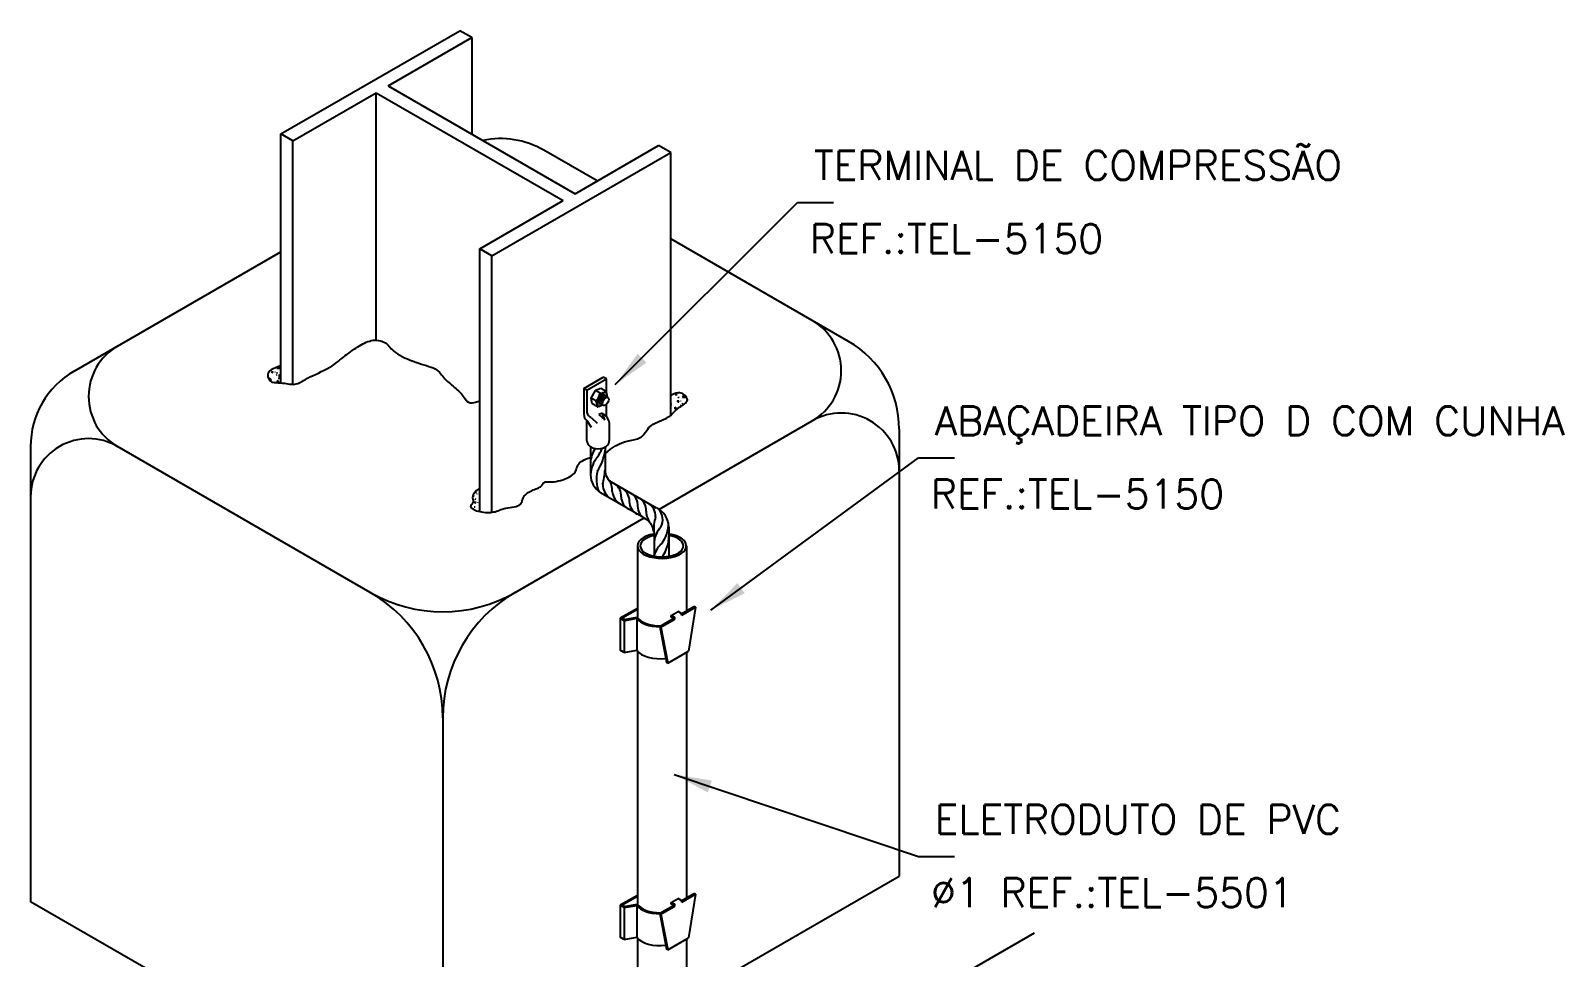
# Model space of a CAD drawing. Header units: millimetres. Extents: x -4930.5 to -4918.4, y -4695.3 to -4681.6.
# Drawn here: x -4930.4 to -4919.82, y -4687.98 to -4681.58 of the extents above; entities that cross this region are included whole.
import ezdxf

# ---------------------------------------------------------------- set-up
doc = ezdxf.new("R2010")
doc.units = ezdxf.units.MM
doc.header["$LTSCALE"] = 10
doc.layers.add('Termotécnica', color=7, linetype='Continuous')
doc.styles.add('r80', font='romans.shx')
pattern_1 = [(0, (-4968.4501, -4687.29453), (0.1, 0.1), [0.0125, -0.0875]), (90, (-4968.4501, -4687.29453), (-0.1, 0.1), [0.0125, -0.0875]), (135, (-4968.4376, -4687.29453), (-0.1, 7e-18), [0.01767767, -0.1237437]), (0, (-4968.4376, -4687.23828), (0.1, 0.1), [0.0125, -0.0875]), (45, (-4968.43135, -4687.24453), (7e-18, 0.1), [0.00883883, -0.13258252]), (135, (-4968.43135, -4687.24453), (-0.1, 7e-18), [0.00883883, -0.13258252]), (0, (-4968.4001, -4687.21328), (0.1, 0.1), [0.01767767, -0.08232233]), (45, (-4968.4001, -4687.21328), (7e-18, 0.1), [0.0125, -0.12892136]), (135, (-4968.38242, -4687.21328), (-0.1, 7e-18), [0.0125, -0.12892136]), (90, (-4968.38135, -4687.26953), (-0.1, 0.1), [0.0125, -0.0875]), (45, (-4968.38135, -4687.26953), (7e-18, 0.1), [0.00883883, -0.13258252]), (135, (-4968.3751, -4687.26328), (-0.1, 7e-18), [0.00883883, -0.13258252]), (0, (-4968.4376, -4687.26953), (0.1, 0.1), [0.00625, -0.08375]), (0, (-4968.3626, -4687.24453), (0.1, 0.1), [0.00625, -0.08375]), (90, (-4968.39385, -4687.23203), (-0.1, 0.1), [0.00625, -0.08375]), (135, (-4968.38135, -4687.28828), (-0.1, 7e-18), [0.00883883, -0.13258252]), (135, (-4968.4251, -4687.21953), (-0.1, 7e-18), [0.00883883, -0.13258252]), (45, (-4968.40322, -4687.26172), (7e-18, 0.1), [0.00883883, -0.13258252]), (90, (-4968.41572, -4687.28203), (-0.1, 0.1), [0.0015625, -0.0984375]), (90, (-4968.41103, -4687.23984), (-0.1, 0.1), [0.0015625, -0.0984375]), (90, (-4968.36416, -4687.22266), (-0.1, 0.1), [0.0015625, -0.0984375]), (90, (-4968.3626, -4687.27578), (-0.1, 0.1), [0.0015625, -0.0984375])]

msp = doc.modelspace()

# ---------------------------------------------------------------- hatches: boundary and pattern name
at = {"layer": 'Termotécnica'}
h = msp.add_hatch(dxfattribs=at)
h.set_pattern_fill('CONCRE', color=1, scale=0.1, style=0)
h.set_pattern_definition(pattern_1)
h.paths.add_polyline_path([(-4928.673, -4683.897), (-4928.688, -4683.901), (-4928.71, -4683.909), (-4928.726, -4683.916), (-4928.739, -4683.923), (-4928.749, -4683.931), (-4928.755, -4683.939), (-4928.759, -4683.947), (-4928.762, -4683.955), (-4928.762, -4683.963), (-4928.761, -4683.972), (-4928.759, -4683.98), (-4928.756, -4683.988), (-4928.751, -4683.994), (-4928.746, -4684), (-4928.74, -4684.005), (-4928.734, -4684.008), (-4928.727, -4684.01), (-4928.719, -4684.012), (-4928.711, -4684.012), (-4928.702, -4684.012), (-4928.692, -4684.013), (-4928.682, -4684.013), (-4928.673, -4684.013)])
h = msp.add_hatch(dxfattribs=at)
h.set_pattern_fill('CONCRE', color=1, scale=0.1, style=0)
h.set_pattern_definition(pattern_1)
h.paths.add_polyline_path([(-4925.982, -4684.101), (-4925.982, -4684.238), (-4925.982, -4684.238), (-4925.975, -4684.231), (-4925.968, -4684.224), (-4925.961, -4684.217), (-4925.954, -4684.21), (-4925.946, -4684.203), (-4925.938, -4684.195), (-4925.93, -4684.189), (-4925.921, -4684.182), (-4925.912, -4684.176), (-4925.904, -4684.17), (-4925.895, -4684.165), (-4925.887, -4684.159), (-4925.88, -4684.154), (-4925.875, -4684.148), (-4925.871, -4684.143), (-4925.868, -4684.137), (-4925.867, -4684.131), (-4925.868, -4684.125), (-4925.87, -4684.119), (-4925.873, -4684.114), (-4925.877, -4684.108), (-4925.882, -4684.102), (-4925.888, -4684.097), (-4925.894, -4684.092), (-4925.901, -4684.087), (-4925.909, -4684.084), (-4925.919, -4684.082), (-4925.931, -4684.083), (-4925.946, -4684.086), (-4925.963, -4684.092)])
h = msp.add_hatch(dxfattribs=at)
h.set_pattern_fill('CONCRE', color=1, scale=0.1, style=0)
h.set_pattern_definition(pattern_1)
h.paths.add_polyline_path([(-4927.3, -4684.74), (-4927.321, -4684.757), (-4927.335, -4684.773), (-4927.344, -4684.786), (-4927.348, -4684.797), (-4927.349, -4684.807), (-4927.348, -4684.816), (-4927.346, -4684.823), (-4927.345, -4684.83), (-4927.346, -4684.836), (-4927.348, -4684.841), (-4927.351, -4684.846), (-4927.354, -4684.851), (-4927.357, -4684.855), (-4927.36, -4684.859), (-4927.362, -4684.863), (-4927.363, -4684.867), (-4927.361, -4684.872), (-4927.358, -4684.876), (-4927.353, -4684.88), (-4927.347, -4684.884), (-4927.34, -4684.888), (-4927.331, -4684.892), (-4927.321, -4684.896), (-4927.31, -4684.899), (-4927.3, -4684.902)])

# ---------------------------------------------------------------- linework, layer by layer
at = {"layer": 'Termotécnica', "color": 2}
for p, q in [((-4928.673, -4682.296), (-4927.438, -4681.583)), ((-4927.931, -4681.963), (-4927.355, -4681.631)), ((-4927.355, -4681.631), (-4927.438, -4681.583)), ((-4927.355, -4681.631), (-4927.438, -4681.583)), ((-4927.355, -4681.631), (-4927.355, -4682.296)), ((-4927.931, -4681.963), (-4926.641, -4682.708)), ((-4928.59, -4682.344), (-4928.014, -4682.011)), ((-4928.014, -4683.719), (-4928.014, -4682.011)), ((-4928.014, -4682.011), (-4926.725, -4682.756)), ((-4928.673, -4684.013), (-4928.673, -4682.296)), ((-4928.59, -4682.344), (-4928.673, -4682.296)), ((-4928.59, -4684.024), (-4928.59, -4682.344)), ((-4926.641, -4682.708), (-4926.066, -4682.375)), ((-4925.982, -4682.423), (-4926.066, -4682.375)), ((-4927.217, -4683.136), (-4925.982, -4682.423)), ((-4926.49, -4682.62), (-4926.857, -4682.408)), ((-4925.982, -4684.238), (-4925.982, -4682.423)), ((-4927.3, -4683.088), (-4926.725, -4682.756)), ((-4924.755, -4683.728), (-4925.982, -4683.019)), ((-4930.099, -4683.933), (-4928.673, -4683.11)), ((-4927.3, -4684.902), (-4927.3, -4683.088)), ((-4927.217, -4683.136), (-4927.3, -4683.088)), ((-4927.217, -4684.908), (-4927.217, -4683.136)), ((-4926.531, -4684.119), (-4926.501, -4684.066)), ((-4926.463, -4684.053), (-4926.501, -4684.066)), ((-4926.469, -4684.085), (-4926.501, -4684.066)), ((-4926.428, -4684.073), (-4926.463, -4684.053)), ((-4926.419, -4684.112), (-4926.426, -4684.077)), ((-4926.523, -4684.158), (-4926.531, -4684.119)), ((-4926.499, -4684.137), (-4926.531, -4684.119)), ((-4926.489, -4684.178), (-4926.523, -4684.158)), ((-4926.451, -4684.167), (-4926.484, -4684.179)), ((-4926.476, -4684.155), (-4926.469, -4684.151)), ((-4926.468, -4684.159), (-4926.46, -4684.155)), ((-4926.46, -4684.164), (-4926.452, -4684.16)), ((-4926.446, -4684.096), (-4926.446, -4684.102)), ((-4926.437, -4684.099), (-4926.438, -4684.106)), ((-4926.429, -4684.104), (-4926.43, -4684.111)), ((-4926.421, -4684.108), (-4926.421, -4684.113)), ((-4926.56, -4684.414), (-4926.56, -4684.275)), ((-4926.405, -4684.414), (-4926.405, -4684.293)), ((-4926.063, -4684.887), (-4925.005, -4684.276)), ((-4924.405, -4684.334), (-4924.405, -4687.418)), ((-4930.399, -4684.453), (-4930.399, -4687.595)), ((-4928.055, -4685.46), (-4929.799, -4684.453)), ((-4927.055, -4685.46), (-4926.165, -4684.946)), ((-4927.555, -4686.326), (-4927.555, -4689.236)), ((-4925.873, -4688.265), (-4924.405, -4687.418)), ((-4927.555, -4689.236), (-4930.399, -4687.595))]:
    msp.add_line(p, q, dxfattribs=at)
at = {"layer": 'Termotécnica', "color": 2, "ltscale": 1.6}
for p, q in [((-4926.364, -4684.026), (-4925.108, -4682.769)), ((-4925.108, -4682.769), (-4924.858, -4682.769)), ((-4926.581, -4684.052), (-4926.447, -4683.974)), ((-4926.426, -4683.986), (-4926.447, -4683.974)), ((-4926.581, -4684.052), (-4926.581, -4684.23)), ((-4926.56, -4684.064), (-4926.581, -4684.052)), ((-4926.56, -4684.064), (-4926.426, -4683.986)), ((-4926.56, -4684.064), (-4926.56, -4684.218)), ((-4926.426, -4684.076), (-4926.426, -4683.986)), ((-4926.426, -4684.246), (-4926.426, -4684.163)), ((-4926.561, -4684.274), (-4926.531, -4684.32)), ((-4926.529, -4684.256), (-4926.489, -4684.291)), ((-4926.453, -4684.222), (-4926.478, -4684.233)), ((-4926.478, -4684.233), (-4926.437, -4684.269)), ((-4926.437, -4684.269), (-4926.453, -4684.222)), ((-4925.706, -4685.583), (-4924.273, -4684.531)), ((-4924.273, -4684.531), (-4924.023, -4684.531)), ((-4925.957, -4686.716), (-4924.273, -4687.283)), ((-4924.273, -4687.283), (-4924.023, -4687.283))]:
    msp.add_line(p, q, dxfattribs=at)
at = {"layer": 'Termotécnica', "color": 1}
for p, q in [((-4926.453, -4684.222), (-4926.453, -4684.254)), ((-4924.718, -4688.529), (-4923.472, -4687.809))]:
    msp.add_line(p, q, dxfattribs=at)
at = {"layer": 'Termotécnica', "color": 3}
for p, q in [((-4926.536, -4684.454), (-4926.536, -4684.648)), ((-4926.434, -4684.457), (-4926.434, -4684.624)), ((-4926.079, -4684.879), (-4926.391, -4684.699)), ((-4926.168, -4684.945), (-4926.467, -4684.772)), ((-4925.995, -4685.009), (-4925.995, -4685.211)), ((-4926.212, -4685.14), (-4926.212, -4685.632)), ((-4926.097, -4685.043), (-4926.097, -4685.209)), ((-4925.873, -4685.139), (-4925.873, -4685.588)), ((-4925.907, -4685.608), (-4925.819, -4685.557)), ((-4925.906, -4685.617), (-4925.81, -4685.562)), ((-4925.81, -4685.562), (-4925.858, -4685.865)), ((-4925.81, -4685.562), (-4925.819, -4685.557)), ((-4926.212, -4685.571), (-4926.331, -4685.639)), ((-4926.302, -4685.656), (-4926.331, -4685.639)), ((-4926.331, -4685.639), (-4926.331, -4685.859)), ((-4926.212, -4685.579), (-4926.317, -4685.639)), ((-4926.301, -4685.648), (-4926.317, -4685.639)), ((-4926.302, -4685.656), (-4926.216, -4685.639)), ((-4926.302, -4685.656), (-4926.302, -4685.876)), ((-4926.301, -4685.648), (-4926.213, -4685.632)), ((-4926.216, -4685.639), (-4926.216, -4685.859)), ((-4926.057, -4685.695), (-4925.962, -4685.64)), ((-4926.049, -4685.7), (-4925.953, -4685.645)), ((-4925.979, -4685.619), (-4925.931, -4685.592)), ((-4925.979, -4685.63), (-4925.979, -4685.619)), ((-4925.959, -4685.631), (-4925.979, -4685.619)), ((-4925.962, -4685.64), (-4925.979, -4685.63)), ((-4925.911, -4685.603), (-4925.931, -4685.592)), ((-4925.906, -4685.617), (-4925.906, -4685.614)), ((-4926.057, -4685.695), (-4926.01, -4685.942)), ((-4926.049, -4685.7), (-4926.057, -4685.695)), ((-4926.049, -4685.7), (-4926.001, -4685.948)), ((-4926.302, -4685.876), (-4926.331, -4685.859)), ((-4926.302, -4685.876), (-4926.216, -4685.859)), ((-4926.212, -4685.866), (-4926.212, -4687.613)), ((-4926.001, -4685.948), (-4925.858, -4685.865)), ((-4925.873, -4685.874), (-4925.873, -4687.569)), ((-4926.001, -4685.948), (-4926.01, -4685.942)), ((-4926.212, -4687.121), (-4926.212, -4687.613)), ((-4926.212, -4687.551), (-4926.331, -4687.619)), ((-4926.212, -4687.559), (-4926.317, -4687.619)), ((-4925.979, -4687.6), (-4925.931, -4687.572)), ((-4925.911, -4687.584), (-4925.931, -4687.572)), ((-4925.907, -4687.588), (-4925.819, -4687.538)), ((-4925.906, -4687.598), (-4925.81, -4687.543)), ((-4925.81, -4687.543), (-4925.858, -4687.845)), ((-4925.81, -4687.543), (-4925.819, -4687.538)), ((-4926.331, -4687.619), (-4926.331, -4687.84)), ((-4926.302, -4687.636), (-4926.331, -4687.619)), ((-4926.301, -4687.629), (-4926.317, -4687.619)), ((-4926.302, -4687.636), (-4926.216, -4687.62)), ((-4926.302, -4687.636), (-4926.302, -4687.856)), ((-4926.301, -4687.629), (-4926.213, -4687.612)), ((-4926.216, -4687.62), (-4926.216, -4687.84)), ((-4926.057, -4687.675), (-4925.962, -4687.62)), ((-4926.049, -4687.68), (-4926.057, -4687.675)), ((-4926.057, -4687.675), (-4926.01, -4687.923)), ((-4926.049, -4687.68), (-4925.953, -4687.625)), ((-4926.049, -4687.68), (-4926.001, -4687.928)), ((-4925.959, -4687.611), (-4925.979, -4687.6)), ((-4925.979, -4687.61), (-4925.979, -4687.6)), ((-4925.962, -4687.62), (-4925.979, -4687.61)), ((-4925.906, -4687.598), (-4925.906, -4687.594)), ((-4926.302, -4687.856), (-4926.331, -4687.84)), ((-4926.302, -4687.856), (-4926.216, -4687.84)), ((-4926.212, -4687.845), (-4926.212, -4688.326)), ((-4926.001, -4687.928), (-4925.858, -4687.845)), ((-4925.873, -4687.854), (-4925.873, -4688.325)), ((-4926.001, -4687.928), (-4926.01, -4687.923))]:
    msp.add_line(p, q, dxfattribs=at)
for points in [[(-4928.673, -4683.897), (-4928.688, -4683.901), (-4928.71, -4683.909), (-4928.726, -4683.916), (-4928.739, -4683.923), (-4928.749, -4683.931), (-4928.755, -4683.939), (-4928.759, -4683.947), (-4928.762, -4683.955), (-4928.762, -4683.963), (-4928.761, -4683.972), (-4928.759, -4683.98), (-4928.756, -4683.988), (-4928.751, -4683.994), (-4928.746, -4684), (-4928.74, -4684.005), (-4928.734, -4684.008), (-4928.727, -4684.01), (-4928.719, -4684.012), (-4928.711, -4684.012), (-4928.702, -4684.012), (-4928.692, -4684.013), (-4928.682, -4684.013), (-4928.671, -4684.014), (-4928.66, -4684.015), (-4928.648, -4684.017), (-4928.635, -4684.019), (-4928.623, -4684.021), (-4928.61, -4684.022), (-4928.598, -4684.023), (-4928.587, -4684.024), (-4928.576, -4684.023), (-4928.566, -4684.021), (-4928.556, -4684.018), (-4928.546, -4684.014), (-4928.537, -4684.009), (-4928.526, -4684.004), (-4928.515, -4683.997), (-4928.502, -4683.99), (-4928.488, -4683.982), (-4928.471, -4683.973), (-4928.453, -4683.965), (-4928.434, -4683.956), (-4928.413, -4683.946), (-4928.393, -4683.936), (-4928.373, -4683.927), (-4928.354, -4683.916), (-4928.335, -4683.906), (-4928.319, -4683.896), (-4928.304, -4683.886), (-4928.29, -4683.876), (-4928.276, -4683.866), (-4928.264, -4683.856), (-4928.252, -4683.846), (-4928.24, -4683.836), (-4928.229, -4683.826), (-4928.217, -4683.817), (-4928.204, -4683.808), (-4928.192, -4683.799), (-4928.179, -4683.79), (-4928.167, -4683.782), (-4928.154, -4683.774), (-4928.142, -4683.766), (-4928.13, -4683.759), (-4928.118, -4683.752), (-4928.106, -4683.745), (-4928.094, -4683.739), (-4928.083, -4683.733), (-4928.071, -4683.729), (-4928.059, -4683.725), (-4928.048, -4683.722), (-4928.036, -4683.72), (-4928.024, -4683.719), (-4928.011, -4683.719), (-4927.999, -4683.721), (-4927.987, -4683.723), (-4927.976, -4683.726), (-4927.965, -4683.73), (-4927.955, -4683.735), (-4927.946, -4683.741), (-4927.938, -4683.747), (-4927.931, -4683.754), (-4927.924, -4683.762), (-4927.917, -4683.77), (-4927.91, -4683.778), (-4927.901, -4683.787), (-4927.892, -4683.796), (-4927.881, -4683.805), (-4927.867, -4683.814), (-4927.852, -4683.823), (-4927.836, -4683.832), (-4927.818, -4683.841), (-4927.799, -4683.849), (-4927.78, -4683.857), (-4927.76, -4683.865), (-4927.741, -4683.872), (-4927.721, -4683.878), (-4927.702, -4683.884), (-4927.684, -4683.889), (-4927.667, -4683.894), (-4927.65, -4683.9), (-4927.635, -4683.905), (-4927.621, -4683.911), (-4927.608, -4683.917), (-4927.597, -4683.924), (-4927.587, -4683.932), (-4927.578, -4683.94), (-4927.57, -4683.949), (-4927.563, -4683.958), (-4927.555, -4683.967), (-4927.547, -4683.976), (-4927.54, -4683.986), (-4927.531, -4683.995), (-4927.522, -4684.004), (-4927.512, -4684.012), (-4927.502, -4684.021), (-4927.493, -4684.029), (-4927.483, -4684.037), (-4927.473, -4684.045), (-4927.464, -4684.053), (-4927.455, -4684.061), (-4927.447, -4684.068), (-4927.439, -4684.075), (-4927.432, -4684.083), (-4927.425, -4684.09), (-4927.419, -4684.098), (-4927.413, -4684.106), (-4927.407, -4684.115), (-4927.401, -4684.124), (-4927.395, -4684.133), (-4927.388, -4684.141), (-4927.378, -4684.147), (-4927.366, -4684.151), (-4927.349, -4684.151), (-4927.328, -4684.147), (-4927.3, -4684.139)], [(-4926.434, -4684.504), (-4926.397, -4684.472), (-4926.362, -4684.449), (-4926.33, -4684.433), (-4926.301, -4684.421), (-4926.274, -4684.414), (-4926.251, -4684.409), (-4926.23, -4684.405), (-4926.212, -4684.401), (-4926.197, -4684.394), (-4926.184, -4684.386), (-4926.173, -4684.376), (-4926.164, -4684.366), (-4926.156, -4684.355), (-4926.148, -4684.344), (-4926.14, -4684.333), (-4926.132, -4684.323), (-4926.124, -4684.315), (-4926.114, -4684.307), (-4926.104, -4684.3), (-4926.094, -4684.294), (-4926.084, -4684.289), (-4926.074, -4684.284), (-4926.063, -4684.28), (-4926.054, -4684.276), (-4926.044, -4684.273), (-4926.036, -4684.269), (-4926.027, -4684.265), (-4926.019, -4684.262), (-4926.011, -4684.258), (-4926.004, -4684.254), (-4925.996, -4684.249), (-4925.989, -4684.243), (-4925.982, -4684.238), (-4925.975, -4684.231), (-4925.968, -4684.224), (-4925.961, -4684.217), (-4925.954, -4684.21), (-4925.946, -4684.203), (-4925.938, -4684.195), (-4925.93, -4684.189), (-4925.921, -4684.182), (-4925.912, -4684.176), (-4925.904, -4684.17), (-4925.895, -4684.165), (-4925.887, -4684.159), (-4925.88, -4684.154), (-4925.875, -4684.148), (-4925.871, -4684.143), (-4925.868, -4684.137), (-4925.867, -4684.131), (-4925.868, -4684.125), (-4925.87, -4684.119), (-4925.873, -4684.114), (-4925.877, -4684.108), (-4925.882, -4684.102), (-4925.888, -4684.097), (-4925.894, -4684.092), (-4925.901, -4684.087), (-4925.909, -4684.084), (-4925.919, -4684.082), (-4925.931, -4684.083), (-4925.946, -4684.086), (-4925.963, -4684.092), (-4925.982, -4684.101)], [(-4927.3, -4684.74), (-4927.321, -4684.757), (-4927.335, -4684.773), (-4927.344, -4684.786), (-4927.348, -4684.797), (-4927.349, -4684.807), (-4927.348, -4684.816), (-4927.346, -4684.823), (-4927.345, -4684.83), (-4927.346, -4684.836), (-4927.348, -4684.841), (-4927.351, -4684.846), (-4927.354, -4684.851), (-4927.357, -4684.855), (-4927.36, -4684.859), (-4927.362, -4684.863), (-4927.363, -4684.867), (-4927.361, -4684.872), (-4927.358, -4684.876), (-4927.353, -4684.88), (-4927.347, -4684.884), (-4927.34, -4684.888), (-4927.331, -4684.892), (-4927.321, -4684.896), (-4927.31, -4684.899), (-4927.299, -4684.902), (-4927.287, -4684.904), (-4927.274, -4684.906), (-4927.261, -4684.908), (-4927.248, -4684.909), (-4927.236, -4684.909), (-4927.224, -4684.909), (-4927.213, -4684.907), (-4927.202, -4684.905), (-4927.193, -4684.903), (-4927.183, -4684.899), (-4927.174, -4684.896), (-4927.164, -4684.892), (-4927.154, -4684.888), (-4927.144, -4684.885), (-4927.132, -4684.882), (-4927.119, -4684.879), (-4927.105, -4684.877), (-4927.09, -4684.875), (-4927.076, -4684.872), (-4927.062, -4684.87), (-4927.049, -4684.867), (-4927.038, -4684.863), (-4927.028, -4684.859), (-4927.021, -4684.853), (-4927.015, -4684.847), (-4927.011, -4684.84), (-4927.008, -4684.832), (-4927.006, -4684.825), (-4927.003, -4684.817), (-4927, -4684.809), (-4926.997, -4684.801), (-4926.993, -4684.794), (-4926.987, -4684.788), (-4926.98, -4684.782), (-4926.973, -4684.776), (-4926.965, -4684.77), (-4926.957, -4684.765), (-4926.948, -4684.761), (-4926.939, -4684.756), (-4926.93, -4684.752), (-4926.921, -4684.749), (-4926.912, -4684.745), (-4926.903, -4684.742), (-4926.895, -4684.738), (-4926.888, -4684.734), (-4926.881, -4684.731), (-4926.876, -4684.727), (-4926.871, -4684.722), (-4926.868, -4684.718), (-4926.864, -4684.713), (-4926.862, -4684.709), (-4926.859, -4684.705), (-4926.856, -4684.702), (-4926.853, -4684.699), (-4926.848, -4684.697), (-4926.843, -4684.696), (-4926.837, -4684.696), (-4926.829, -4684.696), (-4926.82, -4684.696), (-4926.81, -4684.697), (-4926.799, -4684.696), (-4926.787, -4684.696), (-4926.773, -4684.694), (-4926.758, -4684.691), (-4926.742, -4684.687), (-4926.726, -4684.682), (-4926.71, -4684.676), (-4926.695, -4684.67), (-4926.681, -4684.663), (-4926.668, -4684.655), (-4926.657, -4684.647), (-4926.649, -4684.639), (-4926.642, -4684.631), (-4926.637, -4684.622), (-4926.634, -4684.613), (-4926.631, -4684.605), (-4926.628, -4684.596), (-4926.624, -4684.588), (-4926.62, -4684.58), (-4926.614, -4684.572), (-4926.608, -4684.564), (-4926.6, -4684.557), (-4926.59, -4684.551), (-4926.579, -4684.545), (-4926.566, -4684.539), (-4926.552, -4684.534), (-4926.536, -4684.53)]]:
    msp.add_lwpolyline(points, dxfattribs=at)
at = {"layer": 'Termotécnica', "color": 2}
for centre, radius, start, end in [((-4927.157, -4682.928), 0.6, 60, 101.603), ((-4925.205, -4683.93), 0.4, 300, 60), ((-4929.599, -4684.107), 0.4, 120, 240), ((-4925.105, -4684.334), 0.7, 0, 60), ((-4929.799, -4684.453), 0.6, 120, 180), ((-4926.464, -4684.038), 0.0468, 263.8108, 314.501), ((-4926.431, -4684.078), 0.00606, 10.8846, 60), ((-4926.549, -4684.073), 0.0809, 307.9969, 352.0248), ((-4926.537, -4684.165), 0.047, 345.5818, 36.1065), ((-4926.486, -4684.173), 0.00606, 240, 289.1165), ((-4926.453, -4684.161), 0.00606, 289.1165, 296.2919), ((-4926.425, -4684.113), 0.00606, 359.1317, 10.8846), ((-4926.499, -4684.306), 0.095, 8.2416, 53.8328), ((-4924.805, -4684.622), 0.4, 0, 120), ((-4929.999, -4684.799), 0.4, 60, 180), ((-4928.555, -4686.326), 1, 0, 0), ((-4928.555, -4686.326), 1, 0, 60), ((-4927.555, -4684.594), 1, 240, 300), ((-4926.555, -4686.326), 1, 120, 180)]:
    msp.add_arc(centre, radius, start, end, dxfattribs=at)
at = {"layer": 'Termotécnica', "color": 2, "ltscale": 1.6}
for centre, start, end in [((-4926.518, -4684.228), 181.9565, 227.0468), ((-4926.5, -4684.199), 197.037, 242.1272)]:
    msp.add_arc(centre, 0.0635, start, end, dxfattribs=at)
at = {"layer": 'Termotécnica', "color": 1}
for centre, radius, start, end in [((-4926.309, -4684.585), 0.228, 148.9248, 174.2051), ((-4926.703, -4684.369), 0.266, 323.7513, 338.4715), ((-4926.788, -4684.43), 0.357, 327.0982, 352.2515), ((-4926.309, -4684.667), 0.228, 141.7317, 174.2051), ((-4926.28, -4684.679), 0.215, 165.1264, 203.4149), ((-4926.956, -4684.577), 0.523, 344.6411, 355.9536), ((-4926.331, -4684.714), 0.12, 181.0897, 230.2997), ((-4926.512, -4684.757), 0.127, 356.7802, 35.9108), ((-4926.421, -4684.793), 0.0969, 356.112, 55.9355), ((-4926.276, -4684.756), 0.109, 184.303, 239.4606), ((-4926.228, -4684.8), 0.096, 180, 244.1992), ((-4926.364, -4684.826), 0.0969, 356.112, 55.9355), ((-4926.306, -4684.859), 0.0969, 356.112, 55.9355), ((-4926.248, -4684.893), 0.0969, 356.112, 55.9355), ((-4926.172, -4684.833), 0.096, 180, 244.1992), ((-4926.114, -4684.866), 0.096, 180, 244.1992), ((-4926.002, -4684.893), 0.15, 182.7771, 219.0055), ((-4926.191, -4684.935), 0.105, 358.0337, 60.5411), ((-4926.146, -4684.96), 0.109, 332.6379, 42.9541), ((-4925.863, -4685.016), 0.236, 160.85, 187.24), ((-4925.922, -4685.131), 0.176, 136.1383, 173.1708), ((-4926.217, -4684.987), 0.219, 320.257, 2.6741), ((-4925.903, -4685.267), 0.203, 136.1913, 163.3183), ((-4926.214, -4685.079), 0.219, 321.3629, 2.6741)]:
    msp.add_arc(centre, radius, start, end, dxfattribs=at)
at = {"layer": 'Termotécnica', "color": 3}
for centre, radius, start, end in [((-4926.378, -4684.641), 0.158, 182.4748, 235.9591), ((-4926.334, -4684.616), 0.101, 184.4773, 235.5547), ((-4926.139, -4685.009), 0.144, 359.6433, 65.2287), ((-4926.22, -4685.057), 0.123, 6.1482, 65.5118), ((-4925.969, -4685.643), 0.0159, 353.8298, 50.7305), ((-4925.921, -4685.616), 0.0159, 353.8298, 50.7305), ((-4925.969, -4687.623), 0.0159, 353.8298, 50.7305), ((-4925.921, -4687.596), 0.0159, 353.8298, 50.7305)]:
    msp.add_arc(centre, radius, start, end, dxfattribs=at)
at = {"layer": 'Termotécnica', "color": 2}
for major_axis, start_param, end_param in [((0.0263, 0.0456), -0.868466, 4.143729), ((0.0173, 0.0299), -0.455145, 3.411157)]:
    msp.add_ellipse((-4926.457, -4684.127), major_axis=major_axis, ratio=0.500279, start_param=start_param, end_param=end_param, dxfattribs=at)
at = {"layer": 'Termotécnica', "color": 1}
for centre in [(-4926.457, -4684.127), (-4926.448, -4684.131), (-4926.44, -4684.136)]:
    msp.add_ellipse(centre, major_axis=(0.0195, 0.0281), ratio=0.281547, start_param=0.017275, end_param=3.141593, dxfattribs=at)
at = {"layer": 'Termotécnica', "color": 2}
msp.add_ellipse((-4926.431, -4684.142), major_axis=(-0.0162, -0.0281), ratio=0.509483, dxfattribs=at)
at = {"layer": 'Termotécnica', "color": 2, "linetype": 'Continuous'}
msp.add_ellipse((-4926.483, -4684.414), major_axis=(0.0775, 0), ratio=0.708671, start_param=3.141593, end_param=6.283185, dxfattribs=at)
at = {"layer": 'Termotécnica', "color": 3}
for centre, major_axis, start_param, end_param in [((-4926.043, -4685.139), (-0.169, 0), -1.24284, 4.430414), ((-4926.043, -4685.139), (-0.149, 0), -1.194273, 4.388107), ((-4926.056, -4685.611), (-0.169, 0), 0.329863, 1.566094), ((-4926.052, -4685.605), (-0.169, 0), 0.313964, 1.566094), ((-4926.056, -4685.832), (0.169, 0), 3.471456, 4.957983), ((-4926.056, -4687.592), (-0.169, 0), 0.329863, 1.566094), ((-4926.052, -4687.585), (-0.169, 0), 0.313964, 1.566094), ((-4926.056, -4687.812), (0.169, 0), 3.471456, 4.957983)]:
    msp.add_ellipse(centre, major_axis=major_axis, ratio=0.509483, start_param=start_param, end_param=end_param, dxfattribs=at)
at = {"layer": 'Termotécnica', "color": 2, "ltscale": 1.6}
for points in [[(-4926.149, -4683.874), (-4926.21, -4683.813), (-4926.364, -4684.026)], [(-4925.471, -4685.466), (-4925.521, -4685.396), (-4925.706, -4685.583)], [(-4925.726, -4686.841), (-4925.698, -4686.759), (-4925.957, -4686.716)]]:
    msp.add_solid(points, dxfattribs=at)

# ---------------------------------------------------------------- texts
at = {"layer": 'Termotécnica', "color": 2, "ltscale": 1.6, "style": 'r80'}
for s, p in [('TERMINAL DE COMPRESSÃO', (-4924.994, -4682.613)), ('REF.:TEL-5150', (-4925.021, -4683.118)), ('ABAÇADEIRA TIPO D COM CUNHA', (-4924.159, -4684.376)), ('REF.:TEL-5150', (-4924.186, -4684.881)), ('ELETRODUTO DE PVC', (-4924.159, -4687.127)), ('%%C1 REF.:TEL-5501', (-4924.186, -4687.632))]:
    msp.add_text(s, height=0.2, dxfattribs=at).set_placement(p)

doc.saveas('drawing.dxf')
